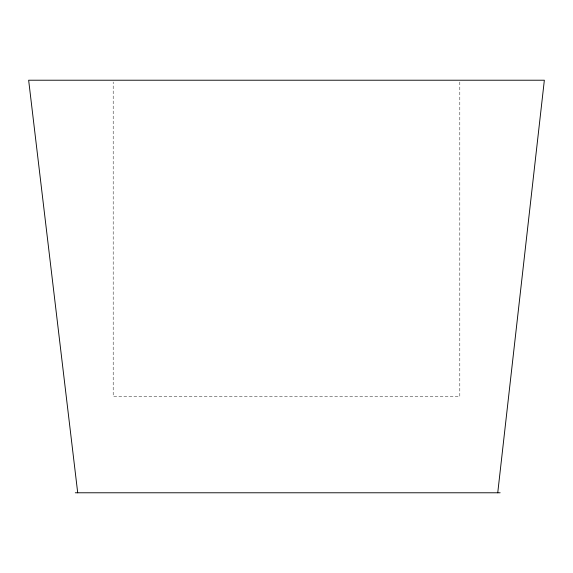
<?xml version="1.0" encoding="UTF-8"?>
<svg xmlns="http://www.w3.org/2000/svg" width="573" height="573" viewBox="0 0 573 573"><rect width="100%" height="100%" fill="white"/><g stroke="black" fill="none" stroke-linecap="round" stroke-linejoin="round"><path stroke-width="0.43" stroke-dasharray="2.87 2.15" d="M459.811 82.003L459.811 396.516L113.189 396.516L113.189 82.003"/><path stroke-width="0.86" d="M497.744 492.78L544.35 80.22L28.65 80.22L77.706 492.78M75.299 492.78L500.15 492.78"/></g></svg>
